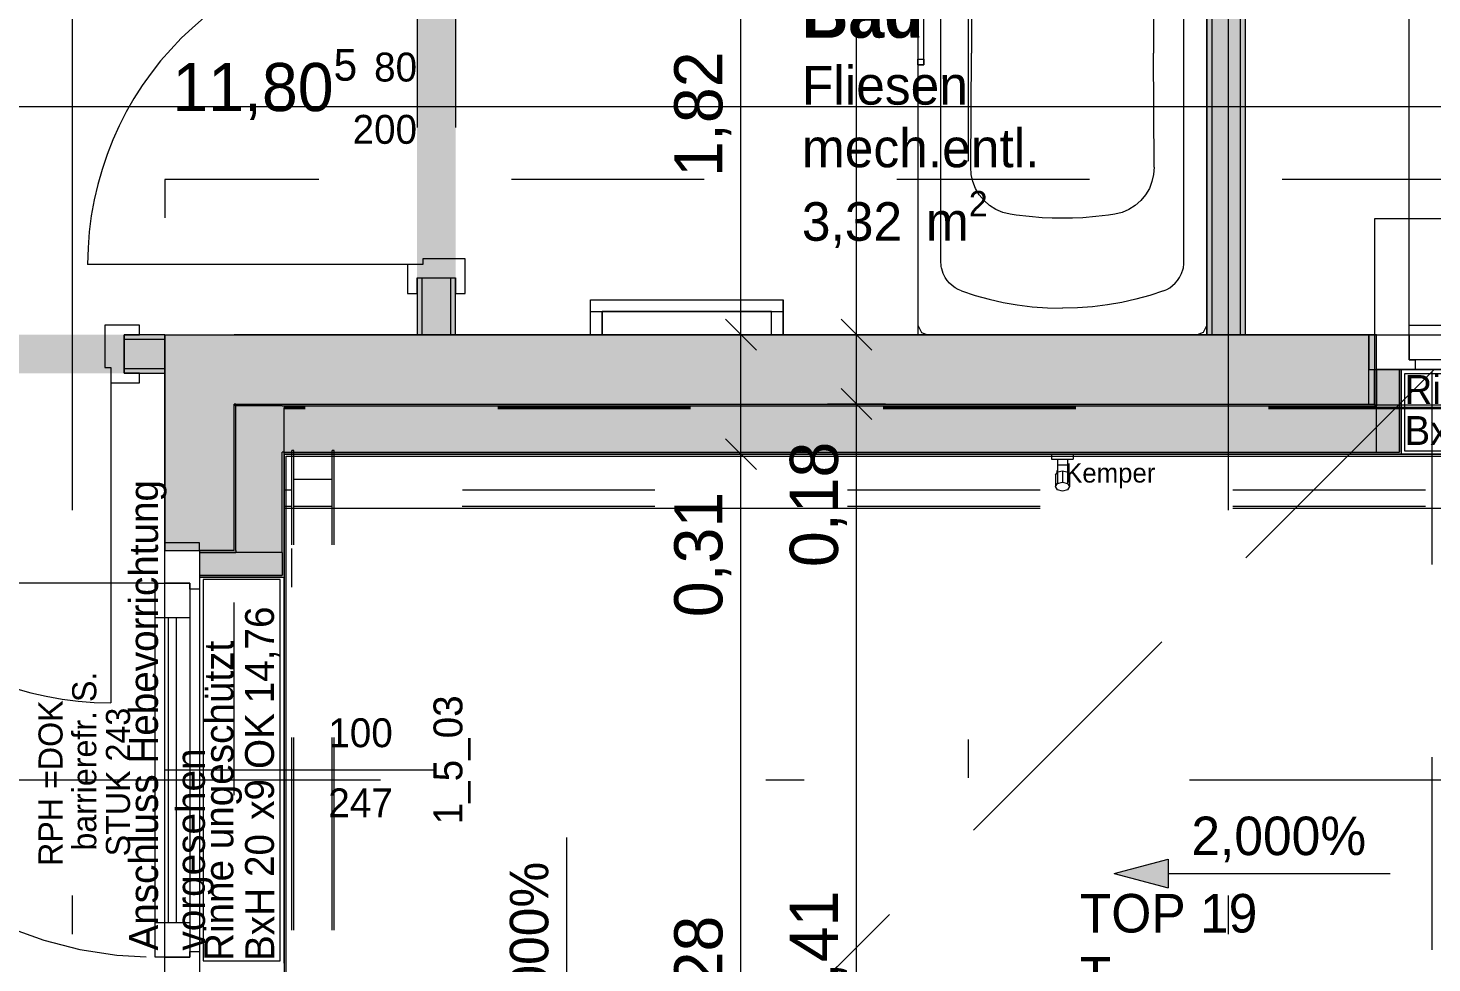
# Model space of a CAD drawing. Header units: metres. Extents: x -3 to 171, y -23 to 41.
# Drawn here: x 11.885 to 15.529, y -12.475 to -10.05 of the extents above; entities that cross this region are included whole.
import ezdxf

# ---------------------------------------------------------------- set-up
doc = ezdxf.new("R2010")
doc.units = ezdxf.units.M
doc.header["$MEASUREMENT"] = 0
for name, pattern in [('Achse', [0.004, 0.002, -0.001, 0, -0.001]), ('Punkt 1_1', [0.075, 0.025, -0.05]), ('Schnittlinie', [0.006, 0.003, -0.0015, 0, -0.0015]), ('Strichlinie eng', [0.002, 0.0015, -0.0005]), ('Untersicht', [0.001, 0.0005, -0.0005])]:
    doc.linetypes.add(name, pattern=pattern)
for name, color, linetype in [('5._2.DG PP STG1_1_000 Achsraster', 7, 'Continuous'), ('5._2.DG PP STG1_1_110 Wand Aussen', 7, 'Continuous'), ('5._2.DG PP STG1_1_130 Wand Innen', 7, 'Continuous'), ('5._2.DG PP STG1_1_220 Bodenaufbau', 7, 'Continuous'), ('5._2.DG PP STG1_1_220 Bodenaufbau - Außen_ Gefälle', 7, 'Continuous'), ('5._2.DG PP STG1_1_221 Bodenaufbau - Abdichtung', 7, 'Continuous'), ('5._2.DG PP STG1_1_221 Bodenaufbau - Terrassenbelag', 7, 'Continuous'), ('5._2.DG PP STG1_1_310 Dachkonstruktion massiv', 7, 'Continuous'), ('5._2.DG PP STG1_1_520 Fixeinbauten', 7, 'Continuous'), ('5._2.DG PP STG1_1_540 Sanitäreinrichtung', 7, 'Continuous'), ('5._2.DG PP STG1_1_611 Entwässerung', 7, 'Continuous'), ('5._2.DG PP STG1_1_810 Raum', 7, 'Continuous'), ('5._2.DG PP STG1_1_851 Marker Schnitt', 7, 'Continuous'), ('5._2.DG PP STG1_1_915 Allgemein Beschriftung.x', 7, 'Continuous'), ('5._2.DG PP STG1_1_950 Polierplan Bemaßung', 7, 'Continuous'), ('5._2.DG PP STG1_1_955 Polierplan Beschriftung', 7, 'Continuous')]:
    doc.layers.add(name, color=color, linetype=linetype)
doc.styles.add('ERSTELLTER_STIL_2', font='')
doc.styles.add('ERSTELLTER_STIL_6', font='')
doc.styles.get('ERSTELLTER_STIL_2').set_extended_font_data('Eurostile')
doc.styles.get('ERSTELLTER_STIL_6').set_extended_font_data('Eurostile', bold=True)

msp = doc.modelspace()

# ---------------------------------------------------------------- hatches: boundary and pattern name
at = {"layer": '5._2.DG PP STG1_1_110 Wand Aussen', "linetype": 'Continuous', "lineweight": 13, "true_color": 0x3f7f02}
for points in [[(12.24, -10.845), (12.42, -11.025), (12.42, -10.845)], [(12.24, -11.025), (12.42, -11.025), (12.24, -10.845)], [(15.365, -10.845), (12.42, -10.845), (12.42, -11.025), (15.38, -11.025), (15.38, -10.935), (15.365, -10.935)], [(12.42, -11.025), (12.24, -11.025), (12.24, -11.385), (12.33, -11.385), (12.33, -11.405), (12.42, -11.405)]]:
    msp.add_hatch(color=76, dxfattribs=at).paths.add_polyline_path(points)
at = {"layer": '5._2.DG PP STG1_1_110 Wand Aussen', "linetype": 'Continuous', "lineweight": 13, "true_color": 0xff6400}
for points in [[(15.385, -10.845), (15.365, -10.845), (15.365, -10.935), (15.385, -10.935)], [(15.385, -11.15), (15.445, -11.15), (15.445, -10.935), (15.385, -10.935)], [(12.425, -11.03), (12.545, -11.15), (12.545, -11.03)], [(12.425, -11.15), (12.545, -11.15), (12.425, -11.03)], [(12.545, -11.03), (12.545, -11.15), (15.385, -11.15), (15.385, -11.03)], [(12.425, -11.41), (12.545, -11.41), (12.545, -11.15), (12.425, -11.15)], [(12.33, -11.405), (12.33, -11.385), (12.24, -11.385), (12.24, -11.405)], [(12.545, -11.41), (12.33, -11.41), (12.33, -11.47), (12.545, -11.47)]]:
    msp.add_hatch(color=30, dxfattribs=at).paths.add_polyline_path(points)
at = {"layer": '5._2.DG PP STG1_1_110 Wand Aussen', "linetype": 'Continuous', "lineweight": 0, "true_color": 0x373737}
for points in [[(15.38, -11.03), (15.385, -11.03), (15.385, -10.935), (15.38, -10.935)], [(12.42, -11.025), (12.425, -11.03), (12.425, -11.025)], [(12.42, -11.03), (12.425, -11.03), (12.42, -11.025)], [(12.42, -11.405), (12.425, -11.405), (12.425, -11.03), (12.42, -11.03)], [(12.425, -11.03), (15.38, -11.03), (15.38, -11.025), (12.425, -11.025)], [(12.425, -11.405), (12.33, -11.405), (12.33, -11.41), (12.425, -11.41)]]:
    msp.add_hatch(color=250, dxfattribs=at).paths.add_polyline_path(points)
at = {"layer": '5._2.DG PP STG1_1_130 Wand Innen', "linetype": 'Continuous', "lineweight": 13, "true_color": 0xffaa00}
for points in [[(15.0325, -10.845), (15.0325, -7.385), (14.9575, -7.385), (14.9575, -10.845)], [(12.9075, -10.6978), (12.9075, -10.845), (12.9825, -10.845), (12.9825, -10.6978)], [(12.24, -10.8575), (12.135, -10.8575), (12.135, -10.9325), (12.24, -10.9325)]]:
    msp.add_hatch(color=40, dxfattribs=at).paths.add_polyline_path(points)
at = {"layer": '5._2.DG PP STG1_1_130 Wand Innen', "linetype": 'Continuous', "lineweight": 13, "true_color": 0xfb02fe}
for points in [[(15.045, -10.845), (15.045, -7.385), (15.0325, -7.385), (15.0325, -10.845)], [(14.945, -8.915), (14.945, -10.845), (14.9575, -10.845), (14.9575, -8.915)], [(12.895, -10.845), (12.9075, -10.845), (12.9075, -10.6978), (12.895, -10.6978)], [(12.9825, -10.845), (12.995, -10.845), (12.995, -10.6978), (12.9825, -10.6978)], [(12.135, -10.8575), (12.24, -10.8575), (12.24, -10.845), (12.135, -10.845)], [(12.24, -10.9325), (12.135, -10.9325), (12.135, -10.945), (12.24, -10.945)]]:
    msp.add_hatch(color=6, dxfattribs=at).paths.add_polyline_path(points)
at = {"layer": '5._2.DG PP STG1_1_130 Wand Innen', "linetype": 'Continuous', "lineweight": 0, "true_color": 0xffffff}
for points in [[(12.895, -10.6978), (12.995, -10.6978), (12.995, -9.8078), (12.895, -9.8078)], [(12.135, -10.845), (11.245, -10.845), (11.245, -10.945), (12.135, -10.945)]]:
    msp.add_hatch(color=7, dxfattribs=at).paths.add_polyline_path(points)
at = {"layer": '5._2.DG PP STG1_1_950 Polierplan Bemaßung', "linetype": 'Continuous', "lineweight": 13, "true_color": 0x6c6cff}
msp.add_hatch(color=171, dxfattribs=at).paths.add_polyline_path([(14.7046, -12.243), (14.8446, -12.2805), (14.8446, -12.2055)])

# ---------------------------------------------------------------- linework, layer by layer
at = {"layer": '5._2.DG PP STG1_1_000 Achsraster', "color": 5, "linetype": 'Achse', "lineweight": 0, "ltscale": 1000}
for p, q in [((12, 3), (12, -22.5231)), ((15, 3), (15, -22.5231)), ((-1.5, -12), (21, -12))]:
    msp.add_line(p, q, dxfattribs=at)
at = {"layer": '5._2.DG PP STG1_1_110 Wand Aussen', "color": 8, "linetype": 'Continuous', "lineweight": 0, "ltscale": 1000}
msp.add_line((15.47, -10.82), (15.47, -9.875), dxfattribs=at)
at = {"layer": '5._2.DG PP STG1_1_110 Wand Aussen', "color": 7, "linetype": 'Continuous', "lineweight": 13, "ltscale": 1000}
for p, q in [((15.47, -10.91), (15.47, -10.82)), ((15.47, -10.82), (15.56, -10.82)), ((15.385, -10.845), (15.47, -10.845)), ((15.385, -10.935), (15.385, -10.845)), ((15.47, -10.845), (15.47, -10.91)), ((15.47, -10.91), (15.485, -10.91)), ((15.56, -10.91), (15.47, -10.91)), ((15.485, -10.91), (15.485, -10.935)), ((15.38, -10.935), (15.385, -10.935)), ((15.38, -10.935), (15.385, -10.935)), ((15.38, -10.935), (15.385, -10.935)), ((15.385, -10.935), (15.445, -10.935)), ((15.385, -10.935), (15.385, -11.03)), ((15.385, -11.03), (15.385, -10.935)), ((15.485, -10.935), (15.385, -10.935)), ((15.385, -10.935), (15.445, -10.935)), ((15.385, -10.935), (15.445, -10.935)), ((15.445, -10.935), (15.45, -10.935)), ((15.445, -10.935), (15.445, -11.15)), ((15.445, -11.15), (15.445, -10.935)), ((15.445, -10.935), (15.45, -10.935)), ((15.445, -10.935), (15.45, -10.935)), ((15.45, -11.025), (15.45, -10.935)), ((15.45, -11.025), (15.45, -10.935)), ((16.4, -10.935), (15.485, -10.935)), ((12.545, -11.03), (12.425, -11.03)), ((12.425, -11.405), (12.425, -11.03)), ((12.545, -11.03), (12.425, -11.03)), ((12.545, -11.03), (15.38, -11.03)), ((15.38, -11.03), (15.385, -11.03)), ((15.385, -11.15), (15.385, -11.03)), ((15.45, -11.03), (15.45, -11.025)), ((15.45, -11.03), (15.45, -11.025)), ((15.45, -11.15), (15.45, -11.03)), ((15.45, -11.15), (15.45, -11.03)), ((12.55, -11.15), (12.545, -11.15)), ((12.545, -11.41), (12.545, -11.15)), ((12.55, -11.15), (12.545, -11.15)), ((12.55, -11.15), (15.385, -11.15)), ((15.385, -11.15), (15.445, -11.15)), ((15.445, -11.155), (15.45, -11.155)), ((15.45, -11.155), (15.45, -11.15)), ((15.45, -11.155), (15.45, -11.15)), ((15.45, -11.155), (17.45, -11.155)), ((12.24, -11.49), (12.24, -11.405)), ((12.24, -11.405), (12.33, -11.405)), ((12.33, -11.405), (12.33, -11.41)), ((12.33, -11.405), (12.33, -11.505)), ((12.33, -11.405), (12.33, -11.41)), ((12.33, -11.405), (12.33, -11.41)), ((12.33, -11.41), (12.33, -11.47)), ((12.33, -11.41), (12.425, -11.41)), ((12.425, -11.41), (12.33, -11.41)), ((12.33, -11.41), (12.33, -11.47)), ((12.33, -11.41), (12.33, -11.47)), ((12.425, -11.405), (12.425, -11.41)), ((12.545, -11.41), (12.425, -11.41)), ((12.545, -11.41), (12.545, -11.47)), ((12.33, -11.47), (12.33, -11.475)), ((12.33, -11.47), (12.545, -11.47)), ((12.545, -11.47), (12.33, -11.47)), ((12.33, -11.47), (12.33, -11.475)), ((12.33, -11.47), (12.33, -11.475)), ((12.42, -11.475), (12.33, -11.475)), ((12.42, -11.475), (12.33, -11.475)), ((12.425, -11.475), (12.42, -11.475)), ((12.425, -11.475), (12.42, -11.475)), ((12.545, -11.475), (12.425, -11.475)), ((12.545, -11.475), (12.425, -11.475)), ((12.55, -11.475), (12.545, -11.475)), ((12.55, -11.475), (12.545, -11.475)), ((12.55, -11.47), (12.55, -11.475)), ((12.55, -12.475), (12.55, -11.475)), ((12.55, -11.475), (12.55, -11.475)), ((12.215, -11.58), (12.215, -11.49)), ((12.215, -11.49), (12.305, -11.49)), ((12.305, -11.49), (12.24, -11.49)), ((12.305, -11.505), (12.305, -11.49)), ((12.305, -11.49), (12.305, -11.58)), ((12.33, -11.505), (12.305, -11.505)), ((12.33, -11.505), (12.33, -12.445)), ((12.215, -12.37), (12.215, -11.58)), ((12.305, -11.58), (12.215, -11.58)), ((12.25, -12.37), (12.25, -11.58)), ((12.27, -11.58), (12.27, -12.37)), ((12.305, -11.58), (12.305, -12.37)), ((12.9391, -11.975), (12.24, -11.975)), ((12.215, -12.46), (12.215, -12.37)), ((12.215, -12.37), (12.305, -12.37)), ((12.305, -12.37), (12.305, -12.46)), ((12.305, -12.46), (12.215, -12.46)), ((12.24, -12.545), (12.24, -12.46)), ((12.24, -12.46), (12.305, -12.46)), ((12.305, -12.46), (12.305, -12.445)), ((12.305, -12.445), (12.33, -12.445)), ((12.33, -12.445), (12.33, -12.545))]:
    msp.add_line(p, q, dxfattribs=at)
at = {"layer": '5._2.DG PP STG1_1_110 Wand Aussen', "color": 7, "linetype": 'Continuous', "lineweight": 18, "ltscale": 1000}
for p, q in [((15.365, -10.935), (15.365, -10.845)), ((15.365, -10.935), (15.365, -10.845)), ((15.365, -10.935), (15.365, -10.845)), ((15.365, -10.935), (15.38, -10.935)), ((15.365, -10.935), (15.38, -10.935)), ((15.365, -10.935), (15.38, -10.935)), ((15.38, -11.025), (15.38, -10.935)), ((12.425, -11.025), (12.42, -11.025)), ((12.42, -11.405), (12.42, -11.025)), ((12.425, -11.025), (12.42, -11.025)), ((12.425, -11.025), (15.38, -11.025)), ((12.33, -11.385), (12.24, -11.385)), ((12.33, -11.385), (12.24, -11.385)), ((12.33, -11.385), (12.24, -11.385)), ((12.33, -11.405), (12.33, -11.385)), ((12.33, -11.405), (12.33, -11.385)), ((12.33, -11.405), (12.33, -11.385)), ((12.42, -11.405), (12.33, -11.405))]:
    msp.add_line(p, q, dxfattribs=at)
at = {"layer": '5._2.DG PP STG1_1_110 Wand Aussen', "color": 8, "linetype": 'Punkt 1_1', "lineweight": 13, "ltscale": 1000}
for p, q in [((15.365, -10.845), (17.535, -10.845)), ((15.45, -11.155), (17.45, -11.155)), ((12.24, -12.565), (12.24, -11.385)), ((12.55, -12.475), (12.55, -11.475))]:
    msp.add_line(p, q, dxfattribs=at)
at = {"layer": '5._2.DG PP STG1_1_110 Wand Aussen', "color": 7, "linetype": 'Strichlinie eng', "lineweight": 13, "ltscale": 1000}
msp.add_line((12.215, -11.49), (11.245, -11.49), dxfattribs=at)
at = {"layer": '5._2.DG PP STG1_1_110 Wand Aussen', "color": 7, "linetype": 'Continuous', "lineweight": 18, "ltscale": 1000, "flags": 128}
for points in [[(12.24, -10.845), (12.42, -10.845)], [(12.24, -10.845), (12.24, -11.385)], [(15.365, -10.845), (12.42, -10.845)]]:
    msp.add_lwpolyline(points, dxfattribs=at)
at = {"layer": '5._2.DG PP STG1_1_110 Wand Aussen', "color": 7, "linetype": 'Continuous', "lineweight": 13, "ltscale": 1000, "flags": 128}
for points in [[(15.385, -10.845), (15.365, -10.845), (15.365, -10.935), (15.385, -10.935)], [(12.33, -11.405), (12.33, -11.385), (12.24, -11.385), (12.24, -11.405)]]:
    msp.add_lwpolyline(points, close=True, dxfattribs=at)
for points in [[(12.55, -11.47), (12.55, -11.155)], [(12.55, -11.155), (15.445, -11.155)]]:
    msp.add_lwpolyline(points, dxfattribs=at)
at = {"layer": '5._2.DG PP STG1_1_110 Wand Aussen', "color": 8, "linetype": 'Continuous', "lineweight": 0, "ltscale": 1000}
msp.add_arc((15.47, -10.82), 0.945, 0, 90, dxfattribs=at)
at = {"layer": '5._2.DG PP STG1_1_110 Wand Aussen', "color": 7, "linetype": 'Strichlinie eng', "lineweight": 13, "ltscale": 1000}
msp.add_arc((12.215, -11.49), 0.97, 180, 270, dxfattribs=at)
at = {"layer": '5._2.DG PP STG1_1_110 Wand Aussen', "color": 7, "linetype": 'Continuous', "lineweight": 13, "ltscale": 1000}
for p in [(15.45, -11.155), (12.55, -12.475)]:
    msp.add_point(p, dxfattribs=at)
at = {"layer": '5._2.DG PP STG1_1_130 Wand Innen', "color": 7, "linetype": 'Continuous', "lineweight": 18, "ltscale": 1000}
for p, q in [((15.0325, -10.845), (15.0325, -7.385)), ((14.9575, -8.915), (14.9575, -10.845)), ((12.895, -10.6978), (12.9075, -10.6978)), ((12.895, -10.6978), (12.9075, -10.6978)), ((12.895, -10.6978), (12.9075, -10.6978)), ((12.9075, -10.6978), (12.9075, -10.845)), ((12.9075, -10.6978), (12.9825, -10.6978)), ((12.9075, -10.6978), (12.9825, -10.6978)), ((12.9075, -10.6978), (12.9825, -10.6978)), ((12.9825, -10.845), (12.9825, -10.6978)), ((12.9825, -10.6978), (12.995, -10.6978)), ((12.9825, -10.6978), (12.995, -10.6978)), ((12.9825, -10.6978), (12.995, -10.6978)), ((12.135, -10.845), (12.135, -10.8575)), ((12.135, -10.845), (12.135, -10.8575)), ((12.135, -10.845), (12.135, -10.8575)), ((12.24, -10.8575), (12.135, -10.8575)), ((12.135, -10.8575), (12.135, -10.9325)), ((12.135, -10.8575), (12.135, -10.9325)), ((12.135, -10.8575), (12.135, -10.9325)), ((12.135, -10.9325), (12.24, -10.9325)), ((12.135, -10.9325), (12.135, -10.945)), ((12.135, -10.9325), (12.135, -10.945)), ((12.135, -10.9325), (12.135, -10.945))]:
    msp.add_line(p, q, dxfattribs=at)
at = {"layer": '5._2.DG PP STG1_1_130 Wand Innen', "color": 8, "linetype": 'Untersicht', "lineweight": 13, "ltscale": 1000}
for p, q in [((12.895, -9.8078), (12.895, -10.6978)), ((12.995, -9.8078), (12.995, -10.6978)), ((11.245, -10.845), (12.135, -10.845)), ((11.245, -10.945), (12.135, -10.945))]:
    msp.add_line(p, q, dxfattribs=at)
at = {"layer": '5._2.DG PP STG1_1_130 Wand Innen', "color": 7, "linetype": 'Continuous', "lineweight": 13, "ltscale": 1000}
for p, q in [((12.645, -10.2528), (13.045, -10.2528)), ((12.87, -10.6628), (12.04, -10.6628)), ((12.91, -10.6628), (12.87, -10.6628)), ((12.87, -10.6628), (12.87, -10.7378)), ((13.02, -10.6478), (12.91, -10.6478)), ((12.91, -10.6478), (12.91, -10.6628)), ((13.02, -10.7378), (13.02, -10.6478)), ((12.895, -10.7378), (12.895, -10.6978)), ((12.895, -10.6978), (12.995, -10.6978)), ((12.995, -10.6978), (12.995, -10.7378)), ((12.87, -10.7378), (12.895, -10.7378)), ((12.995, -10.7378), (13.02, -10.7378)), ((12.085, -10.82), (12.085, -10.93)), ((12.175, -10.82), (12.085, -10.82)), ((12.175, -10.845), (12.175, -10.82)), ((12.135, -10.945), (12.135, -10.845)), ((12.135, -10.845), (12.175, -10.845)), ((12.085, -10.93), (12.1, -10.93)), ((12.1, -10.93), (12.1, -10.97)), ((12.175, -10.945), (12.135, -10.945)), ((12.175, -10.97), (12.175, -10.945)), ((12.1, -10.97), (12.175, -10.97)), ((12.1, -10.97), (12.1, -11.8))]:
    msp.add_line(p, q, dxfattribs=at)
at = {"layer": '5._2.DG PP STG1_1_130 Wand Innen', "color": 7, "linetype": 'Continuous', "lineweight": 18, "ltscale": 1000, "flags": 128}
for points in [[(15.045, -10.845), (15.045, -7.385)], [(14.945, -9.145), (14.945, -10.845)], [(12.895, -10.6978), (12.895, -10.845)], [(12.995, -10.845), (12.995, -10.6978)], [(12.24, -10.845), (12.135, -10.845)], [(12.24, -10.945), (12.24, -10.845)], [(12.895, -10.845), (12.995, -10.845)], [(14.945, -10.845), (15.045, -10.845)], [(12.135, -10.945), (12.24, -10.945)]]:
    msp.add_lwpolyline(points, dxfattribs=at)
at = {"layer": '5._2.DG PP STG1_1_130 Wand Innen', "color": 7, "linetype": 'Continuous', "lineweight": 13, "ltscale": 1000}
for centre, start, end in [((12.87, -10.6628), 90, 180), ((12.1, -10.97), 180, 270)]:
    msp.add_arc(centre, 0.83, start, end, dxfattribs=at)
at = {"layer": '5._2.DG PP STG1_1_220 Bodenaufbau', "color": 7, "linetype": 'Continuous', "lineweight": 13, "ltscale": 1000, "true_color": 0xf4f4f4, "flags": 128}
msp.add_lwpolyline([(6.635, -1.705), (0.3163, -1.705), (0.3588, -13.2951), (3.005, -13.295), (3.005, -10.845), (6.57, -10.845), (6.57, -14.69), (12.24, -14.69), (12.24, -10.845), (18.6389, -10.845), (18.6693, -1.705), (12.345, -1.705), (12.345, -0.5726), (6.635, -0.5726)], close=True, dxfattribs=at)
at = {"layer": '5._2.DG PP STG1_1_220 Bodenaufbau - Außen_ Gefälle', "color": 7, "linetype": 'Continuous', "lineweight": 13, "ltscale": 1000, "flags": 128}
msp.add_lwpolyline([(12.55, -13.545), (18.6299, -13.545), (18.6378, -11.155), (12.55, -11.155)], close=True, dxfattribs=at)
at = {"layer": '5._2.DG PP STG1_1_221 Bodenaufbau - Abdichtung', "color": 171, "linetype": 'Untersicht', "lineweight": 13, "ltscale": 1000, "true_color": 0x6c6cff, "flags": 128}
for points in [[(15.535, -10.935), (12.925, -13.545)], [(12.925, -13.545), (15.5289, -10.9411)], [(15.365, -11.025), (15.365, -10.935)], [(15.365, -10.935), (15.535, -10.935)], [(15.5228, -10.935), (17.535, -10.935)], [(18.1328, -13.545), (15.5228, -10.935)], [(15.5289, -10.9411), (15.5289, -13.545)], [(12.42, -11.025), (15.365, -11.025)], [(12.42, -13.04), (12.42, -11.025)]]:
    msp.add_lwpolyline(points, dxfattribs=at)
at = {"layer": '5._2.DG PP STG1_1_221 Bodenaufbau - Terrassenbelag', "color": 7, "linetype": 'Continuous', "lineweight": 18, "ltscale": 1000, "flags": 128}
for points in [[(12.555, -11.16), (18.6378, -11.16)], [(12.555, -13.505), (12.555, -11.16)]]:
    msp.add_lwpolyline(points, dxfattribs=at)
at = {"layer": '5._2.DG PP STG1_1_310 Dachkonstruktion massiv', "color": 8, "linetype": 'Untersicht', "lineweight": 13, "ltscale": 1000, "flags": 128}
msp.add_lwpolyline([(18.6401, -10.4422), (12.24, -10.4422), (12.24, -11.1522)], dxfattribs=at)
at = {"layer": '5._2.DG PP STG1_1_310 Dachkonstruktion massiv', "color": 8, "linetype": 'Punkt 1_1', "lineweight": 13, "ltscale": 1000, "flags": 128}
msp.add_lwpolyline([(17.516, -10.5446), (15.38, -10.5446), (15.38, -11.0267), (17.5144, -11.0267)], close=True, dxfattribs=at)
at = {"layer": '5._2.DG PP STG1_1_520 Fixeinbauten', "color": 7, "linetype": 'Continuous', "lineweight": 13, "ltscale": 1000}
for p, q in [((14.542, -11.155), (14.598, -11.155)), ((14.542, -11.155), (14.542, -11.168)), ((14.542, -11.168), (14.598, -11.168)), ((14.557, -11.168), (14.557, -11.1836)), ((14.583, -11.1836), (14.557, -11.1836)), ((14.557, -11.1836), (14.557, -11.2011)), ((14.583, -11.168), (14.583, -11.1836)), ((14.583, -11.1836), (14.583, -11.2011)), ((14.598, -11.155), (14.598, -11.168)), ((14.552, -11.2094), (14.557, -11.2018)), ((14.552, -11.2094), (14.552, -11.2392)), ((14.5555, -11.2003), (14.555, -11.2029)), ((14.555, -11.2029), (14.555, -11.2048)), ((14.5564, -11.1978), (14.5555, -11.2003)), ((14.557, -11.1967), (14.5564, -11.1978)), ((14.5584, -11.2011), (14.557, -11.2011)), ((14.557, -11.2018), (14.557, -11.2011)), ((14.557, -11.2018), (14.5573, -11.2014)), ((14.5573, -11.2014), (14.5584, -11.2011)), ((14.5573, -11.2014), (14.5573, -11.2311)), ((14.5584, -11.2011), (14.57, -11.198)), ((14.57, -11.198), (14.5816, -11.2011)), ((14.57, -11.198), (14.57, -11.2278)), ((14.5816, -11.2011), (14.5827, -11.2014)), ((14.5816, -11.2011), (14.583, -11.2011)), ((14.5827, -11.2014), (14.583, -11.2018)), ((14.5827, -11.2014), (14.5827, -11.2311)), ((14.5836, -11.1978), (14.583, -11.1967)), ((14.583, -11.2018), (14.583, -11.2011)), ((14.588, -11.2094), (14.583, -11.2018)), ((14.5845, -11.2003), (14.5836, -11.1978)), ((14.585, -11.2029), (14.5845, -11.2003)), ((14.585, -11.2048), (14.585, -11.2029)), ((14.588, -11.2094), (14.588, -11.2392)), ((14.552, -11.2392), (14.5573, -11.2311)), ((14.5573, -11.2473), (14.552, -11.2392)), ((14.5573, -11.2311), (14.57, -11.2278)), ((14.57, -11.2506), (14.5573, -11.2473)), ((14.57, -11.2278), (14.5827, -11.2311)), ((14.5827, -11.2473), (14.57, -11.2506)), ((14.5827, -11.2311), (14.588, -11.2392)), ((14.588, -11.2392), (14.5827, -11.2473))]:
    msp.add_line(p, q, dxfattribs=at)
at = {"layer": '5._2.DG PP STG1_1_540 Sanitäreinrichtung', "color": 150, "linetype": 'Continuous', "lineweight": 13, "ltscale": 1000, "true_color": 0x0f7ffe}
for p, q in [((14.195, -9.17), (14.195, -10.82)), ((14.2546, -10.6554), (14.2546, -9.3345)), ((14.8854, -10.6554), (14.8854, -9.3345)), ((14.334, -10.0094), (14.3337, -10.1149)), ((14.806, -10.0094), (14.8063, -10.1149)), ((14.332, -10.4101), (14.3337, -10.1149)), ((14.8079, -10.4101), (14.8063, -10.1149)), ((14.195, -10.145), (14.195, -10.13)), ((14.195, -10.13), (14.21, -10.13)), ((14.21, -10.145), (14.195, -10.145)), ((14.21, -10.13), (14.21, -10.145)), ((14.3334, -10.4292), (14.332, -10.4101)), ((14.8079, -10.4101), (14.8066, -10.4292)), ((14.3376, -10.4477), (14.3334, -10.4292)), ((14.3445, -10.4655), (14.3376, -10.4477)), ((14.8024, -10.4477), (14.7955, -10.4655)), ((14.8066, -10.4292), (14.8024, -10.4477)), ((14.3541, -10.4819), (14.3445, -10.4655)), ((14.3664, -10.4969), (14.3541, -10.4819)), ((14.7859, -10.4819), (14.7736, -10.4969)), ((14.7955, -10.4655), (14.7859, -10.4819)), ((14.3809, -10.5097), (14.3664, -10.4969)), ((14.3974, -10.5201), (14.3809, -10.5097)), ((14.4152, -10.5276), (14.3974, -10.5201)), ((14.434, -10.5323), (14.4152, -10.5276)), ((14.7248, -10.5276), (14.706, -10.5323)), ((14.7426, -10.5201), (14.7248, -10.5276)), ((14.7591, -10.5097), (14.7426, -10.5201)), ((14.7736, -10.4969), (14.7591, -10.5097)), ((14.4501, -10.5347), (14.434, -10.5323)), ((14.4835, -10.5387), (14.4501, -10.5347)), ((14.5171, -10.5415), (14.4835, -10.5387)), ((14.5435, -10.5427), (14.5171, -10.5415)), ((14.57, -10.5431), (14.5435, -10.5427)), ((14.5965, -10.5427), (14.57, -10.5431)), ((14.6229, -10.5415), (14.5965, -10.5427)), ((14.6565, -10.5387), (14.6229, -10.5415)), ((14.6899, -10.5347), (14.6565, -10.5387)), ((14.706, -10.5323), (14.6899, -10.5347)), ((14.2546, -10.6586), (14.2546, -10.6554)), ((14.2548, -10.6618), (14.2546, -10.6586)), ((14.2551, -10.665), (14.2548, -10.6618)), ((14.2556, -10.6681), (14.2551, -10.665)), ((14.2561, -10.6713), (14.2556, -10.6681)), ((14.2568, -10.6744), (14.2561, -10.6713)), ((14.2606, -10.686), (14.2568, -10.6744)), ((14.8794, -10.686), (14.8832, -10.6744)), ((14.8832, -10.6744), (14.8839, -10.6713)), ((14.8839, -10.6713), (14.8844, -10.6681)), ((14.8844, -10.6681), (14.8849, -10.665)), ((14.8849, -10.665), (14.8852, -10.6618)), ((14.8852, -10.6618), (14.8854, -10.6586)), ((14.8854, -10.6586), (14.8854, -10.6554)), ((14.266, -10.6968), (14.2606, -10.686)), ((14.2712, -10.7045), (14.266, -10.6968)), ((14.2772, -10.7114), (14.2712, -10.7045)), ((14.284, -10.7177), (14.2772, -10.7114)), ((14.856, -10.7177), (14.8628, -10.7114)), ((14.8628, -10.7114), (14.8688, -10.7045)), ((14.8688, -10.7045), (14.874, -10.6968)), ((14.874, -10.6968), (14.8794, -10.686)), ((14.2915, -10.7231), (14.284, -10.7177)), ((14.2995, -10.7276), (14.2915, -10.7231)), ((14.308, -10.7312), (14.2995, -10.7276)), ((14.308, -10.7312), (14.3435, -10.7429)), ((14.3435, -10.7429), (14.3796, -10.7528)), ((14.7965, -10.7429), (14.7604, -10.7528)), ((14.832, -10.7312), (14.7965, -10.7429)), ((14.832, -10.7312), (14.8405, -10.7276)), ((14.8405, -10.7276), (14.8485, -10.7231)), ((14.8485, -10.7231), (14.856, -10.7177)), ((13.345, -10.845), (13.345, -10.755)), ((13.345, -10.755), (13.845, -10.755)), ((13.845, -10.845), (13.845, -10.755)), ((14.3796, -10.7528), (14.4161, -10.7611)), ((14.4161, -10.7611), (14.4529, -10.7675)), ((14.4529, -10.7675), (14.4918, -10.7724)), ((14.4918, -10.7724), (14.5308, -10.7754)), ((14.5308, -10.7754), (14.57, -10.7763)), ((14.6092, -10.7754), (14.57, -10.7763)), ((14.6482, -10.7724), (14.6092, -10.7754)), ((14.6871, -10.7675), (14.6482, -10.7724)), ((14.7239, -10.7611), (14.6871, -10.7675)), ((14.7604, -10.7528), (14.7239, -10.7611)), ((13.345, -10.785), (13.845, -10.785)), ((13.375, -10.845), (13.375, -10.785)), ((13.815, -10.845), (13.815, -10.785)), ((13.345, -10.845), (13.375, -10.845)), ((13.815, -10.845), (13.845, -10.845))]:
    msp.add_line(p, q, dxfattribs=at)
at = {"layer": '5._2.DG PP STG1_1_540 Sanitäreinrichtung', "color": 150, "linetype": 'Continuous', "lineweight": 13, "ltscale": 1000, "true_color": 0x0f7ffe, "flags": 128}
for points in [[(14.195, -10.845), (14.945, -10.845), (14.945, -9.145), (14.195, -9.145)], [(14.21, -10.145), (14.21, -10.13), (14.21, -9.16), (14.21, -9.145), (14.195, -9.145), (14.195, -9.16), (14.195, -10.13), (14.195, -10.145)], [(13.345, -10.845), (13.345, -10.755), (13.845, -10.755), (13.845, -10.845), (13.815, -10.845), (13.815, -10.785), (13.375, -10.785), (13.375, -10.845)]]:
    msp.add_lwpolyline(points, close=True, dxfattribs=at)
for points in [[(14.9395, -9.1544), (14.945, -9.17), (14.945, -10.82), (14.9356, -10.8395), (14.92, -10.845), (14.22, -10.845)], [(14.195, -10.82), (14.2044, -10.8395), (14.22, -10.845)]]:
    msp.add_lwpolyline(points, dxfattribs=at)
at = {"layer": '5._2.DG PP STG1_1_611 Entwässerung', "color": 14, "linetype": 'Achse', "lineweight": 13, "ltscale": 1000, "true_color": 0xa80000}
for p, q in [((12.57, -14.5), (12.57, -11.1071)), ((18.605, -11.296), (12.55, -11.296))]:
    msp.add_line(p, q, dxfattribs=at)
at = {"layer": '5._2.DG PP STG1_1_611 Entwässerung', "color": 7, "linetype": 'Continuous', "lineweight": 13, "ltscale": 1000, "flags": 128}
for points in [[(15.4575, -11.1467), (17.4425, -11.1467), (17.4425, -10.9467), (15.4575, -10.9467)], [(12.54, -12.47), (12.54, -11.48), (12.34, -11.48), (12.34, -12.47)]]:
    msp.add_lwpolyline(points, close=True, dxfattribs=at)
at = {"layer": '5._2.DG PP STG1_1_611 Entwässerung', "color": 171, "linetype": 'Untersicht', "lineweight": 13, "ltscale": 1000, "true_color": 0x6c6cff, "flags": 128}
for points in [[(18.605, -11.0339), (12.55, -11.0339)], [(12.55, -11.0374), (12.55, -11.0339)], [(18.605, -11.0374), (12.55, -11.0374)], [(12.55, -11.2481), (12.55, -11.0374)], [(12.575, -11.1459), (12.57, -11.1459)], [(12.57, -14.39), (12.57, -11.1459)], [(12.575, -14.39), (12.575, -11.1459)], [(12.68, -11.1459), (12.675, -11.1459)], [(12.675, -14.39), (12.675, -11.1459)], [(12.68, -14.39), (12.68, -11.1459)], [(12.675, -11.2209), (12.575, -11.2209)], [(12.57, -11.2481), (12.55, -11.2481)], [(12.55, -11.291), (12.55, -11.2481)], [(18.5125, -11.2481), (12.68, -11.2481)], [(12.55, -11.296), (12.55, -11.291)], [(12.57, -11.291), (12.55, -11.291)], [(12.675, -11.291), (12.575, -11.291)], [(18.5124, -11.291), (12.68, -11.291)], [(12.57, -11.296), (12.55, -11.296)], [(12.675, -11.296), (12.575, -11.296)], [(18.5124, -11.296), (12.68, -11.296)]]:
    msp.add_lwpolyline(points, dxfattribs=at)
at = {"layer": '5._2.DG PP STG1_1_851 Marker Schnitt', "color": 7, "linetype": 'Schnittlinie', "lineweight": 13, "ltscale": 1000}
msp.add_line((14.325, 4.805), (14.325, -22.5231), dxfattribs=at)
at = {"layer": '5._2.DG PP STG1_1_950 Polierplan Bemaßung', "color": 76, "linetype": 'Continuous', "lineweight": 13, "ltscale": 1000, "true_color": 0x3f7f02}
for p, q in [((14.0356, -10.845), (14.0356, -2.8478)), ((6.835, -10.2528), (18.6418, -10.2528)), ((13.9956, -10.805), (14.0756, -10.885)), ((14.1106, -10.845), (13.9606, -10.845)), ((14.0356, -11.025), (14.0356, -10.845)), ((13.9956, -10.985), (14.0756, -11.065)), ((14.1106, -11.025), (13.9606, -11.025)), ((14.0356, -13.4347), (14.0356, -11.025))]:
    msp.add_line(p, q, dxfattribs=at)
at = {"layer": '5._2.DG PP STG1_1_950 Polierplan Bemaßung', "color": 6, "linetype": 'Continuous', "lineweight": 13, "ltscale": 1000, "true_color": 0xfb02fe}
for p, q in [((13.7356, -10.845), (13.7356, -9.025)), ((13.6956, -10.805), (13.7756, -10.885)), ((13.8106, -10.845), (13.6606, -10.845)), ((13.7356, -11.155), (13.7356, -10.845)), ((13.6956, -11.115), (13.7756, -11.195)), ((13.8106, -11.155), (13.6606, -11.155)), ((13.7356, -13.4347), (13.7356, -11.155))]:
    msp.add_line(p, q, dxfattribs=at)
at = {"layer": '5._2.DG PP STG1_1_950 Polierplan Bemaßung', "color": 171, "linetype": 'Continuous', "lineweight": 13, "ltscale": 1000, "true_color": 0x6c6cff}
for p, q in [((13.2833, -12.6661), (13.2833, -12.1498)), ((14.7046, -12.243), (14.8446, -12.2055)), ((14.8446, -12.2055), (14.8446, -12.2805)), ((14.7046, -12.243), (14.8446, -12.2805)), ((14.8446, -12.243), (14.9046, -12.243)), ((14.9046, -12.243), (15.4209, -12.243))]:
    msp.add_line(p, q, dxfattribs=at)

# ---------------------------------------------------------------- texts
at = {"layer": '5._2.DG PP STG1_1_110 Wand Aussen', "color": 7, "linetype": 'Continuous', "lineweight": 13, "attachment_point": 9, "rotation": 90, "style": 'ERSTELLTER_STIL_2'}
for s, insert, char_height in [('\\A1;{\\pqr;\\pt0;\\fEurostile|b0|i0|c0|p0;\\W1.000000;barrierefr. S. }', (12.0633, -11.7192), 0.0625), ('\\A1;{\\pqr;\\pt0;\\fEurostile|b0|i0|c0|p0;\\W1.000000;RPH =DOK}', (11.9758, -11.7938), 0.0625), ('\\A1;{\\pqr;\\pt0;\\fEurostile|b0|i0|c0|p0;\\W1.000000;1_5_03}', (13.0343, -11.7808), 0.075), ('\\A1;{\\pqr;\\pt0;\\fEurostile|b0|i0|c0|p0;\\W1.000000;STUK 243}', (12.1508, -11.8129), 0.0625)]:
    msp.add_mtext(s, dxfattribs=dict(at, insert=insert, char_height=char_height))
at = {"layer": '5._2.DG PP STG1_1_110 Wand Aussen', "color": 7, "linetype": 'Continuous', "lineweight": 13, "char_height": 0.075, "attachment_point": 9, "style": 'ERSTELLTER_STIL_2'}
for s, insert in [('\\A1;{\\pqr;\\pt0;\\fEurostile|b0|i0|c0|p0;\\W1.000000;100}', (12.832, -11.9164)), ('\\A1;{\\pqr;\\pt0;\\fEurostile|b0|i0|c0|p0;\\W1.000000;247}', (12.832, -12.0972))]:
    msp.add_mtext(s, dxfattribs=dict(at, insert=insert))
at = {"layer": '5._2.DG PP STG1_1_130 Wand Innen', "color": 7, "linetype": 'Continuous', "lineweight": 13, "char_height": 0.075, "attachment_point": 9, "style": 'ERSTELLTER_STIL_2'}
for s, insert in [('\\A1;{\\pqr;\\pt0;\\fEurostile|b0|i0|c0|p0;\\W1.000000;80}', (12.895, -10.1892)), ('\\A1;{\\pqr;\\pt0;\\fEurostile|b0|i0|c0|p0;\\W1.000000;200}', (12.895, -10.3508))]:
    msp.add_mtext(s, dxfattribs=dict(at, insert=insert))
at = {"layer": '5._2.DG PP STG1_1_810 Raum', "color": 7, "linetype": 'Continuous', "lineweight": 13, "attachment_point": 1}
for s, insert, char_height, style in [('\\A1;{\\pql;\\pt0;\\fEurostile|b1|i0|c0|p0;\\W1.000000;Bad}', (13.8936, -9.9497), 0.125, 'ERSTELLTER_STIL_6'), ('\\A1;{\\pql;\\pt0;\\fEurostile|b0|i0|c0|p0;\\W1.000000;Fliesen}', (13.8936, -10.1481), 0.1, 'ERSTELLTER_STIL_2'), ('\\A1;{\\pql;\\pt0;\\fEurostile|b0|i0|c0|p0;\\W1.000000;mech.entl.}', (13.8936, -10.3106), 0.1, 'ERSTELLTER_STIL_2'), ('\\A1;{\\pql;\\pt0,0.05;\\fEurostile|b0|i0|c0|p0;\\W1.000000;3,32\\fEurostile|b0|i0|c0|p0;\\W1.000000;\\A1{\\H.66x;\\S^  ;}\\fEurostile|b0|i0|c0|p0;\\W1.000000; m\\fEurostile|b0|i0|c0|p0;\\W1.000000;\\A1{\\H.66x;\\S2^  ;}}', (13.8936, -10.4721), 0.1, 'ERSTELLTER_STIL_2'), ('\\A1;{\\pql;\\pt0;\\fEurostile|b0|i0|c0|p0;\\W1.000000;TOP 19}', (14.615, -12.2961), 0.1, 'ERSTELLTER_STIL_2'), ('\\A1;{\\pql;\\pt0;\\fEurostile|b0|i0|c0|p0;\\W1.000000;T}', (14.615, -12.4596), 0.1, 'ERSTELLTER_STIL_2')]:
    msp.add_mtext(s, dxfattribs=dict(at, insert=insert, char_height=char_height, style=style))
at = {"layer": '5._2.DG PP STG1_1_915 Allgemein Beschriftung.x', "color": 250, "linetype": 'Continuous', "lineweight": 13, "true_color": 0x3f3f3f, "insert": (14.6941, -11.2438), "char_height": 0.05, "attachment_point": 8, "style": 'ERSTELLTER_STIL_2'}
msp.add_mtext('\\A1;{\\pqc;\\fEurostile|b0|i0|c0|p0;\\W1.000000;Kemper}', dxfattribs=at)
at = {"layer": '5._2.DG PP STG1_1_915 Allgemein Beschriftung.x', "color": 7, "linetype": 'Continuous', "lineweight": 13, "insert": (12.1476, -12.4429), "char_height": 0.075, "width": 1.448078, "attachment_point": 1, "rotation": 90, "line_spacing_factor": 0.975007, "style": 'ERSTELLTER_STIL_2'}
msp.add_mtext('\\A1;{\\pql;\\fEurostile|b0|i0|c0|p0;\\W1.000000;Anschluss Hebevorrichtung vorgesehen}', dxfattribs=at)
at = {"layer": '5._2.DG PP STG1_1_950 Polierplan Bemaßung', "color": 76, "linetype": 'Continuous', "lineweight": 13, "true_color": 0x3f7f02, "insert": (12.26, -10.3015), "char_height": 0.125, "attachment_point": 7, "style": 'ERSTELLTER_STIL_2'}
msp.add_mtext('\\A1;{\\pql;\\fEurostile|b0|i0|c0|p0;\\W1.000000;11,80\\fEurostile|b0|i0|c0|p0;\\W1.000000;\\A1{\\H.66x;\\S5^  ;}}', dxfattribs=at)
at = {"layer": '5._2.DG PP STG1_1_950 Polierplan Bemaßung', "color": 6, "linetype": 'Continuous', "lineweight": 13, "true_color": 0xfb02fe, "char_height": 0.125, "width": 0.382966, "attachment_point": 7, "rotation": 90, "style": 'ERSTELLTER_STIL_2'}
for s, insert in [('\\A1;{\\pql;\\fEurostile|b0|i0|c0|p0;\\W1.000000;1,82}', (13.7106, -10.4355)), ('\\A1;{\\pql;\\fEurostile|b0|i0|c0|p0;\\W1.000000;0,31}', (13.7106, -11.578)), ('\\A1;{\\pql;\\fEurostile|b0|i0|c0|p0;\\W1.000000;2,28}', (13.7106, -12.6778))]:
    msp.add_mtext(s, dxfattribs=dict(at, insert=insert))
at = {"layer": '5._2.DG PP STG1_1_950 Polierplan Bemaßung', "color": 76, "linetype": 'Continuous', "lineweight": 13, "true_color": 0x3f7f02, "char_height": 0.125, "width": 0.382966, "attachment_point": 7, "rotation": 90, "style": 'ERSTELLTER_STIL_2'}
for s, insert in [('\\A1;{\\pql;\\fEurostile|b0|i0|c0|p0;\\W1.000000;0,18}', (14.0106, -11.448)), ('\\A1;{\\pql;\\fEurostile|b0|i0|c0|p0;\\W1.000000;2,41}', (14.0106, -12.6128))]:
    msp.add_mtext(s, dxfattribs=dict(at, insert=insert))
at = {"layer": '5._2.DG PP STG1_1_950 Polierplan Bemaßung', "color": 171, "linetype": 'Continuous', "lineweight": 13, "true_color": 0x6c6cff, "insert": (14.9046, -12.214), "char_height": 0.1, "attachment_point": 7, "style": 'ERSTELLTER_STIL_2'}
msp.add_mtext('\\A1;{\\pql;\\fEurostile|b0|i0|c0|p0;\\W1.000000;2,000\\fEurostile|b0|i0|c0|p0;\\W1.000000;%}', dxfattribs=at)
at = {"layer": '5._2.DG PP STG1_1_950 Polierplan Bemaßung', "color": 171, "linetype": 'Continuous', "lineweight": 13, "true_color": 0x6c6cff, "insert": (13.2543, -12.6661), "char_height": 0.1, "attachment_point": 7, "rotation": 90, "style": 'ERSTELLTER_STIL_2'}
msp.add_mtext('\\A1;{\\pql;\\fEurostile|b0|i0|c0|p0;\\W1.000000;2,000\\fEurostile|b0|i0|c0|p0;\\W1.000000;%}', dxfattribs=at)
at = {"layer": '5._2.DG PP STG1_1_955 Polierplan Beschriftung', "color": 7, "linetype": 'Continuous', "lineweight": 13, "char_height": 0.075, "attachment_point": 1, "style": 'ERSTELLTER_STIL_2'}
for s, insert in [('\\A1;{\\pql;\\fEurostile|b0|i0|c0|p0;\\W1.000000;Rinne ungeschützt\\fEurostile|b0|i0|c0|p0;\\W1.000000;  }', (15.4575, -10.9498)), ('\\A1;{\\pql;\\pt0,1;\\fEurostile|b0|i0|c0|p0;\\W1.000000;BxH }', (15.4575, -11.0561))]:
    msp.add_mtext(s, dxfattribs=dict(at, insert=insert))
at = {"layer": '5._2.DG PP STG1_1_955 Polierplan Beschriftung', "color": 7, "linetype": 'Continuous', "lineweight": 13, "char_height": 0.075, "attachment_point": 1, "rotation": 90, "style": 'ERSTELLTER_STIL_2'}
for s, insert in [('\\A1;{\\pql;\\pt0,1;\\fEurostile|b0|i0|c0|p0;\\W1.000000;14,76\\fEurostile|b0|i0|c0|p0;\\W1.000000;\\A1{\\H.66x;\\S^  ;}\\fEurostile|b0|i0|c0|p0;\\W1.000000;\\fEurostile|b0|i0|c0|p0;\\W1.000000;\\A1{\\H.66x;\\S^  ;}\\fEurostile|b0|i0|c0|p0;\\W1.000000;\\fEurostile|b0|i0|c0|p0;\\W1.000000;\\fEurostile|b0|i0|c0|p0;\\W1.000000;\\fEurostile|b0|i0|c0|p0;\\W1.000000;\\fEurostile|b0|i0|c0|p0;\\W1.000000;\\fEurostile|b0|i0|c0|p0;\\W1.000000;\\fEurostile|b0|i0|c0|p0;\\W1.000000;\\A1{\\H.66x;\\S^  ;}\\fEurostile|b0|i0|c0|p0;\\W1.000000;\\fEurostile|b0|i0|c0|p0;\\W1.000000;\\A1{\\H.66x;\\S^  ;}\\fEurostile|b0|i0|c0|p0;\\W1.000000;\\fEurostile|b0|i0|c0|p0;\\W1.000000;\\fEurostile|b0|i0|c0|p0;\\W1.000000;\\fEurostile|b0|i0|c0|p0;\\W1.000000;\\fEurostile|b0|i0|c0|p0;\\W1.000000;\\fEurostile|b0|i0|c0|p0;\\W1.000000;\\fEurostile|b0|i0|c0|p0;\\W1.000000;\\A1{\\H.66x;\\S^  ;}\\fEurostile|b0|i0|c0|p0;\\W1.000000;\\fEurostile|b0|i0|c0|p0;\\W1.000000;\\A1{\\H.66x;\\S^  ;}\\fEurostile|b0|i0|c0|p0;\\W1.000000;\\fEurostile|b0|i0|c0|p0;\\W1.000000;\\fEurostile|b0|i0|c0|p0;\\W1.000000;\\fEurostile|b0|i0|c0|p0;\\W1.000000;\\fEurostile|b0|i0|c0|p0;\\W1.000000;\\fEurostile|b0|i0|c0|p0;\\W1.000000;\\fEurostile|b0|i0|c0|p0;\\W1.000000;\\A1{\\H.66x;\\S^  ;}\\fEurostile|b0|i0|c0|p0;\\W1.000000;\\fEurostile|b0|i0|c0|p0;\\W1.000000;\\fEurostile|b0|i0|c0|p0;\\W1.000000;\\fEurostile|b0|i0|c0|p0;\\W1.000000;\\fEurostile|b0|i0|c0|p0;\\W1.000000;\\fEurostile|b0|i0|c0|p0;\\W1.000000;\\fEurostile|b0|i0|c0|p0;\\W1.000000;\\fEurostile|b0|i0|c0|p0;\\W1.000000;\\fEurostile|b0|i0|c0|p0;\\W1.000000;\\fEurostile|b0|i0|c0|p0;\\W1.000000;\\fEurostile|b0|i0|c0|p0;\\W1.000000;\\fEurostile|b0|i0|c0|p0;\\W1.000000;\\fEurostile|b0|i0|c0|p0;\\W1.000000;\\fEurostile|b0|i0|c0|p0;\\W1.000000;\\fEurostile|b0|i0|c0|p0;\\W1.000000;\\fEurostile|b0|i0|c0|p0;\\W1.000000;\\fEurostile|b0|i0|c0|p0;\\W1.000000;\\fEurostile|b0|i0|c0|p0;\\W1.000000;\\fEurostile|b0|i0|c0|p0;\\W1.000000;}', (12.4486, -11.8012)), ('\\A1;{\\pql;\\fEurostile|b0|i0|c0|p0;\\W1.000000;Rinne ungeschützt\\fEurostile|b0|i0|c0|p0;\\W1.000000;  }', (12.3431, -12.47)), ('\\A1;{\\pql;\\pt0,1;\\fEurostile|b0|i0|c0|p0;\\W1.000000; OK }', (12.4486, -11.9997)), ('\\A1;{\\pql;\\pt0,1;\\fEurostile|b0|i0|c0|p0;\\W1.000000;20\\fEurostile|b0|i0|c0|p0;\\W1.000000;\\A1{\\H.66x;\\S^  ;}\\fEurostile|b0|i0|c0|p0;\\W1.000000;\\fEurostile|b0|i0|c0|p0;\\W1.000000;\\A1{\\H.66x;\\S^  ;}\\fEurostile|b0|i0|c0|p0;\\W1.000000;x\\fEurostile|b0|i0|c0|p0;\\W1.000000;\\fEurostile|b0|i0|c0|p0;\\W1.000000;\\fEurostile|b0|i0|c0|p0;\\W1.000000;\\fEurostile|b0|i0|c0|p0;\\W1.000000;\\fEurostile|b0|i0|c0|p0;\\W1.000000;9\\fEurostile|b0|i0|c0|p0;\\W1.000000;\\A1{\\H.66x;\\S^  ;}\\fEurostile|b0|i0|c0|p0;\\W1.000000;\\fEurostile|b0|i0|c0|p0;\\W1.000000;\\A1{\\H.66x;\\S^  ;}\\fEurostile|b0|i0|c0|p0;\\W1.000000;\\fEurostile|b0|i0|c0|p0;\\W1.000000;\\fEurostile|b0|i0|c0|p0;\\W1.000000;\\fEurostile|b0|i0|c0|p0;\\W1.000000;\\fEurostile|b0|i0|c0|p0;\\W1.000000;\\fEurostile|b0|i0|c0|p0;\\W1.000000;\\fEurostile|b0|i0|c0|p0;\\W1.000000;\\A1{\\H.66x;\\S^  ;}\\fEurostile|b0|i0|c0|p0;\\W1.000000;\\fEurostile|b0|i0|c0|p0;\\W1.000000;\\A1{\\H.66x;\\S^  ;}\\fEurostile|b0|i0|c0|p0;\\W1.000000;\\fEurostile|b0|i0|c0|p0;\\W1.000000;\\fEurostile|b0|i0|c0|p0;\\W1.000000;\\fEurostile|b0|i0|c0|p0;\\W1.000000;\\fEurostile|b0|i0|c0|p0;\\W1.000000;\\fEurostile|b0|i0|c0|p0;\\W1.000000;\\fEurostile|b0|i0|c0|p0;\\W1.000000;\\A1{\\H.66x;\\S^  ;}\\fEurostile|b0|i0|c0|p0;\\W1.000000;\\fEurostile|b0|i0|c0|p0;\\W1.000000;\\A1{\\H.66x;\\S^  ;}\\fEurostile|b0|i0|c0|p0;\\W1.000000;\\fEurostile|b0|i0|c0|p0;\\W1.000000;\\fEurostile|b0|i0|c0|p0;\\W1.000000;\\fEurostile|b0|i0|c0|p0;\\W1.000000;\\fEurostile|b0|i0|c0|p0;\\W1.000000;\\fEurostile|b0|i0|c0|p0;\\W1.000000;\\fEurostile|b0|i0|c0|p0;\\W1.000000;\\A1{\\H.66x;\\S^  ;}\\fEurostile|b0|i0|c0|p0;\\W1.000000;\\fEurostile|b0|i0|c0|p0;\\W1.000000;\\A1{\\H.66x;\\S^  ;}\\fEurostile|b0|i0|c0|p0;\\W1.000000;\\fEurostile|b0|i0|c0|p0;\\W1.000000;\\fEurostile|b0|i0|c0|p0;\\W1.000000;\\fEurostile|b0|i0|c0|p0;\\W1.000000;\\fEurostile|b0|i0|c0|p0;\\W1.000000;\\fEurostile|b0|i0|c0|p0;\\W1.000000;\\fEurostile|b0|i0|c0|p0;\\W1.000000;\\A1{\\H.66x;\\S^  ;}\\fEurostile|b0|i0|c0|p0;\\W1.000000;}', (12.4486, -12.2521)), ('\\A1;{\\pql;\\pt0,1;\\fEurostile|b0|i0|c0|p0;\\W1.000000;BxH }', (12.4493, -12.47))]:
    msp.add_mtext(s, dxfattribs=dict(at, insert=insert))

doc.saveas('drawing.dxf')
